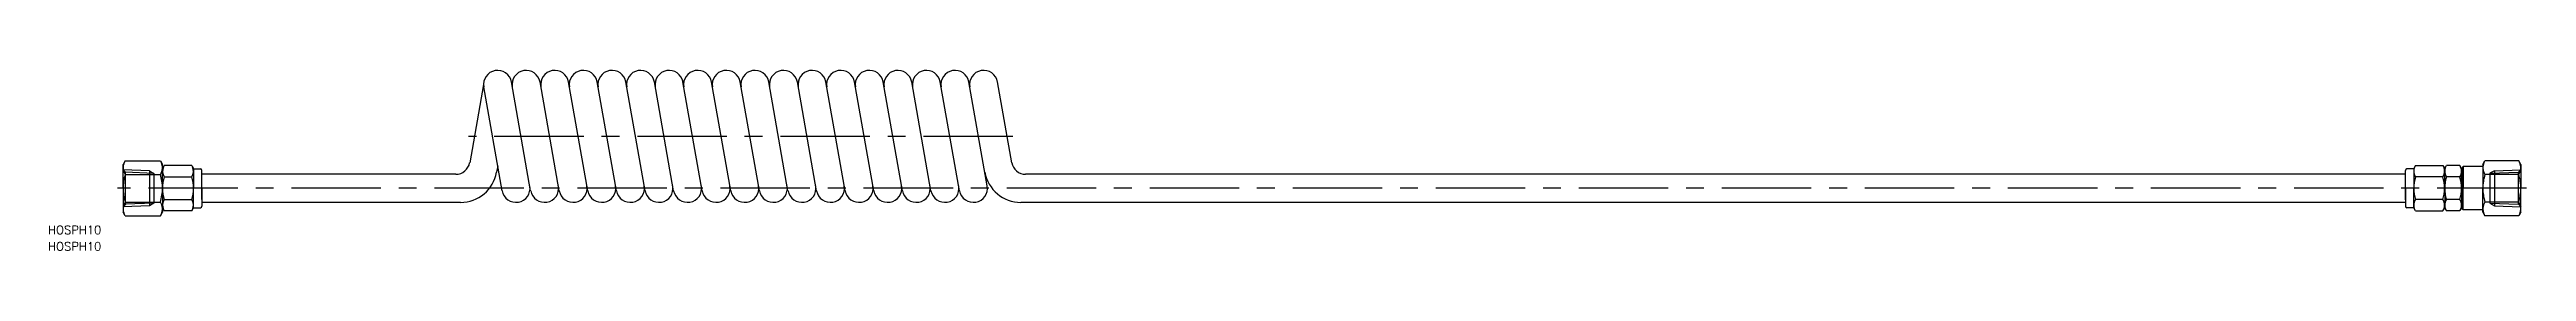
# Model space of a CAD drawing. Extents: x -26 to 854, y -22 to 42.
import ezdxf

# ---------------------------------------------------------------- set-up
doc = ezdxf.new("R2010")
doc.units = 0
doc.linetypes.add('CENTER', pattern=[50.8, 31.75, -6.35, 6.35, -6.35])
doc.linetypes.add('DASHED', pattern=[19.05, 12.7, -6.35])
doc.layers.get('0').update_dxf_attribs({"linetype": 'CONTINUOUS'})
doc.layers.add('CENTER', color=1, linetype='CENTER')
doc.styles.get("Standard").update_dxf_attribs({"font": 'txt.shx', "height": 3, "bigfont": 'bigfont.shx'})

msp = doc.modelspace()

# ---------------------------------------------------------------- linework, layer by layer
at = {"color": 7, "linetype": 'CONTINUOUS'}
for p, q in [((128, 37), (123.09, 9.13)), ((134.6, -0.87), (128.08, 36.13)), ((144.75, -0.87), (137.92, 37.87)), ((154.91, -0.87), (148.08, 37.87)), ((165.06, -0.87), (158.23, 37.87)), ((175.22, -0.87), (168.39, 37.87)), ((185.37, -0.87), (178.54, 37.87)), ((195.53, -0.87), (188.7, 37.87)), ((205.68, -0.87), (198.85, 37.87)), ((215.83, -0.87), (209, 37.87)), ((225.99, -0.87), (219.16, 37.87)), ((236.14, -0.87), (229.31, 37.87)), ((246.3, -0.87), (239.47, 37.87)), ((256.45, -0.87), (249.62, 37.87)), ((266.61, -0.87), (259.78, 37.87)), ((276.76, -0.87), (269.93, 37.87)), ((286.91, -0.87), (280.08, 37.87)), ((297.07, -0.87), (290.24, 37.87)), ((306.92, 0.87), (300.39, 37.87)), ((315.61, 9.13), (310.55, 37.87)), ((0.76, 9.81), (0, 8.5)), ((0.76, 9.81), (13.24, 9.81)), ((13.24, 9.81), (14, 8.5)), ((838.05, 8.5), (838.81, 9.81)), ((850.79, 9.81), (838.81, 9.81)), ((851.55, 8.5), (850.79, 9.81)), ((0, 0), (0, 8.5)), ((0, 0), (0, -8.5)), ((0.76, 4.91), (13.24, 4.91)), ((14, 0), (14, 8.5)), ((14.63, 8.08), (14, 7)), ((14, 0), (14, -8.5)), ((24.37, 8.08), (14.63, 8.08)), ((14.63, 4.04), (24.37, 4.04)), ((24.37, 8.08), (25, 7)), ((25, 7), (25, 0)), ((25, 6.9), (27.5, 6.9)), ((25, -7), (25, 0)), ((28, 0), (28, 6.4)), ((118.16, 5), (28, 5)), ((28, -4), (28, 4)), ((28, 0), (28, -6.4)), ((133.04, 7.99), (132.64, 5.74)), ((810.55, 5), (320.54, 5)), ((810.55, 0), (810.55, 6.4)), ((810.55, -4.13), (810.55, 4)), ((810.55, 0), (810.55, -6.4)), ((813.5, 6.9), (811.05, 6.9)), ((814.12, 8.08), (813.5, 7)), ((813.5, 7), (813.5, 0)), ((813.5, -7), (813.5, 0)), ((814.12, 8.08), (823.87, 8.08)), ((823.87, 4.04), (814.12, 4.04)), ((823.87, 8.08), (824.5, 7)), ((824.5, 7), (825.12, 8.08)), ((824.5, 0), (824.5, 7)), ((824.5, 0), (824.5, -7)), ((829.87, 8.08), (825.12, 8.08)), ((829.87, 4.04), (825.12, 4.04)), ((830.5, 7), (829.87, 8.08)), ((830.5, 0), (830.5, 7)), ((830.5, 5.95), (830.55, 5.95)), ((830.5, 0), (830.5, -7)), ((831.05, 7.72), (830.55, 7.22)), ((830.55, 7.22), (830.55, 0)), ((830.55, -7.23), (830.55, 0)), ((831.05, 7.72), (831.05, 0)), ((838.05, 7.72), (831.05, 7.72)), ((831.05, -7.73), (831.05, 0)), ((838.05, 8.5), (838.05, 0)), ((838.05, -8.5), (838.05, 0)), ((850.79, 4.91), (838.81, 4.91)), ((851.55, 8.5), (851.55, 0)), ((851.55, -8.5), (851.55, 0)), ((0.76, -9.81), (0, -8.5)), ((0.76, -4.91), (13.24, -4.91)), ((13.24, -9.81), (14, -8.5)), ((14.63, -8.08), (14, -7)), ((14.63, -4.04), (24.37, -4.04)), ((24.37, -8.08), (14.63, -8.08)), ((24.37, -8.08), (25, -7)), ((25, -6.9), (27.5, -6.9)), ((119.84, -5), (28, -5)), ((810.55, -5), (318.86, -5)), ((813.5, -6.9), (811.05, -6.9)), ((814.12, -8.08), (813.5, -7)), ((823.87, -4.04), (814.12, -4.04)), ((814.12, -8.08), (823.87, -8.08)), ((823.87, -8.08), (824.5, -7)), ((824.5, -7), (825.12, -8.08)), ((829.87, -4.04), (825.12, -4.04)), ((829.87, -8.08), (825.12, -8.08)), ((830.5, -7), (829.87, -8.08)), ((830.5, -5.95), (830.55, -5.95)), ((831.05, -7.73), (830.55, -7.23)), ((838.05, -7.73), (831.05, -7.73)), ((838.05, -8.5), (838.81, -9.81)), ((850.79, -4.91), (838.81, -4.91)), ((851.55, -8.5), (850.79, -9.81)), ((0.76, -9.81), (13.24, -9.81)), ((850.79, -9.81), (838.81, -9.81))]:
    msp.add_line(p, q, dxfattribs=at)
at = {"color": 3, "linetype": 'DASHED'}
for p, q in [((9.4, 6.24), (0, 6.57)), ((0.89, 5.69), (0, 6.57)), ((0.89, -5.7), (0.89, 5.69)), ((10.98, 5.33), (0.89, 5.69)), ((9.4, 6.24), (9.4, -6.26)), ((9.4, 6.24), (10.98, 5.33)), ((10.98, 5.33), (10.98, -5.34)), ((842.15, 6.26), (840.57, 5.34)), ((840.57, 5.34), (850.66, 5.7)), ((840.57, 5.34), (840.57, -5.33)), ((842.15, 6.26), (851.55, 6.58)), ((842.15, 6.26), (842.15, -6.24)), ((850.66, 5.7), (851.55, 6.58)), ((850.66, -5.69), (850.66, 5.7)), ((0.89, -5.7), (0, -6.58)), ((9.4, -6.26), (0, -6.58)), ((10.98, -5.34), (0.89, -5.7)), ((10.98, -5.34), (9.4, -6.26)), ((840.57, -5.33), (850.66, -5.69)), ((840.57, -5.33), (842.15, -6.24)), ((842.15, -6.24), (851.55, -6.57)), ((850.66, -5.69), (851.55, -6.57))]:
    msp.add_line(p, q, dxfattribs=at)
at = {"color": 7, "linetype": 'CONTINUOUS'}
for centre, radius, start, end in [((133, 37), 5, 10, 189.9876), ((143.15, 37), 5, 10, 189.9876), ((153.31, 37), 5, 10, 189.9876), ((163.46, 37), 5, 10, 189.9876), ((173.62, 37), 5, 10, 189.9876), ((183.77, 37), 5, 10, 189.9876), ((193.93, 37), 5, 10, 189.9876), ((204.08, 37), 5, 10, 189.9876), ((214.23, 37), 5, 10, 189.9876), ((224.39, 37), 5, 10, 189.9876), ((234.54, 37), 5, 10, 189.9876), ((244.7, 37), 5, 10, 189.9876), ((254.85, 37), 5, 10, 189.9876), ((265.01, 37), 5, 10, 189.9876), ((275.16, 37), 5, 10, 189.9876), ((285.31, 37), 5, 10, 189.9876), ((295.47, 37), 5, 10, 189.9876), ((305.62, 37), 5, 10, 189.9876), ((4.34, 7.36), 4.34, 154.38421, 214.38428), ((4.34, 7.36), 4.34, 145.6157, 145.61583), ((9.66, 7.36), 4.34, 325.61572, 25.61585), ((118.16, 10), 5, 270, 350), ((320.54, 10), 5, 190, 270), ((842.39, 7.36), 4.34, 154.38415, 214.38428), ((847.2, 7.36), 4.34, 325.61572, 25.61579), ((16.24, 0), 16.24, 162.41202, 180.00001), ((16.24, 0), 16.24, 179.99999, 197.58798), ((-2.24, 0), 16.24, 359.99999, 17.58798), ((17.58, 6.06), 3.58, 154.38427, 214.38426), ((27.37, 0), 13.37, 162.41208, 179.99999), ((27.37, 0), 13.37, 180.00001, 197.58792), ((21.42, 6.06), 3.58, 325.61574, 25.61581), ((11.63, 0), 13.37, 0.00001, 17.58792), ((27.5, 6.4), 0.5, 0, 90), ((119.84, 8), 13, 270, 350), ((139.52, 0), 5, 190, 10), ((149.68, 0), 5, 190, 10), ((159.83, 0), 5, 190, 10), ((169.99, 0), 5, 190, 10), ((180.14, 0), 5, 190, 10), ((190.3, 0), 5, 190, 10), ((200.45, 0), 5, 190, 10), ((210.6, 0), 5, 190, 10), ((220.76, 0), 5, 190, 10), ((230.91, 0), 5, 190, 10), ((241.07, 0), 5, 190, 10), ((251.22, 0), 5, 190, 10), ((261.38, 0), 5, 190, 10), ((271.53, 0), 5, 190, 10), ((281.68, 0), 5, 190, 10), ((291.84, 0), 5, 190, 10), ((301.99, 0), 5, 190, 10), ((318.86, 8), 13, 190, 270), ((811.05, 6.4), 0.5, 90, 180), ((817.07, 6.06), 3.58, 154.38419, 214.38426), ((826.87, 0), 13.37, 162.41204, 180), ((826.87, 0), 13.37, 180, 197.58796), ((820.92, 6.06), 3.58, 325.61574, 25.61581), ((811.12, 0), 13.37, 360, 17.58796), ((811.12, 0), 13.37, 342.41204, 0), ((828.07, 6.06), 3.58, 154.38419, 214.38426), ((837.87, 0), 13.37, 162.41204, 180), ((837.87, 0), 13.37, 180, 197.58796), ((826.92, 6.06), 3.58, 325.61574, 25.61581), ((817.12, 0), 13.37, 360, 17.58796), ((854.29, 0), 16.24, 162.41202, 180.00001), ((854.29, 0), 16.24, 179.99999, 197.58798), ((835.31, 0), 16.24, 359.99999, 17.58798), ((835.31, 0), 16.24, 342.41202, 0.00001), ((4.34, -7.36), 4.34, 145.61572, 205.61574), ((-2.24, 0), 16.24, 342.41202, 0.00001), ((9.66, -7.36), 4.34, 334.38419, 34.38428), ((17.58, -6.06), 3.58, 145.61574, 205.61573), ((11.63, 0), 13.37, 342.41208, 359.99999), ((21.42, -6.06), 3.58, 334.38419, 34.38426), ((27.5, -6.4), 0.5, 270, 0), ((811.05, -6.4), 0.5, 180, 270), ((817.07, -6.06), 3.58, 145.61574, 205.61581), ((820.92, -6.06), 3.58, 334.38419, 34.38426), ((828.07, -6.06), 3.58, 145.61574, 205.61581), ((817.12, 0), 13.37, 342.41204, 0), ((826.92, -6.06), 3.58, 334.38419, 34.38426), ((842.39, -7.36), 4.34, 145.61572, 205.61581), ((847.2, -7.36), 4.34, 334.38426, 34.38428)]:
    msp.add_arc(centre, radius, start, end, dxfattribs=at)
at = {"layer": 'CENTER', "color": 1, "linetype": 'CENTER'}
for p, q in [((315.99, 18.5), (122.71, 18.5)), ((853.55, -0.01), (-2, 0))]:
    msp.add_line(p, q, dxfattribs=at)

# ---------------------------------------------------------------- texts
at = {"color": 7, "linetype": 'CONTINUOUS'}
for p in [(-26.63, -16.32), (-26.63, -22.19)]:
    msp.add_text('HOSPH10', height=3, dxfattribs=at).set_placement(p)

doc.saveas('drawing.dxf')
